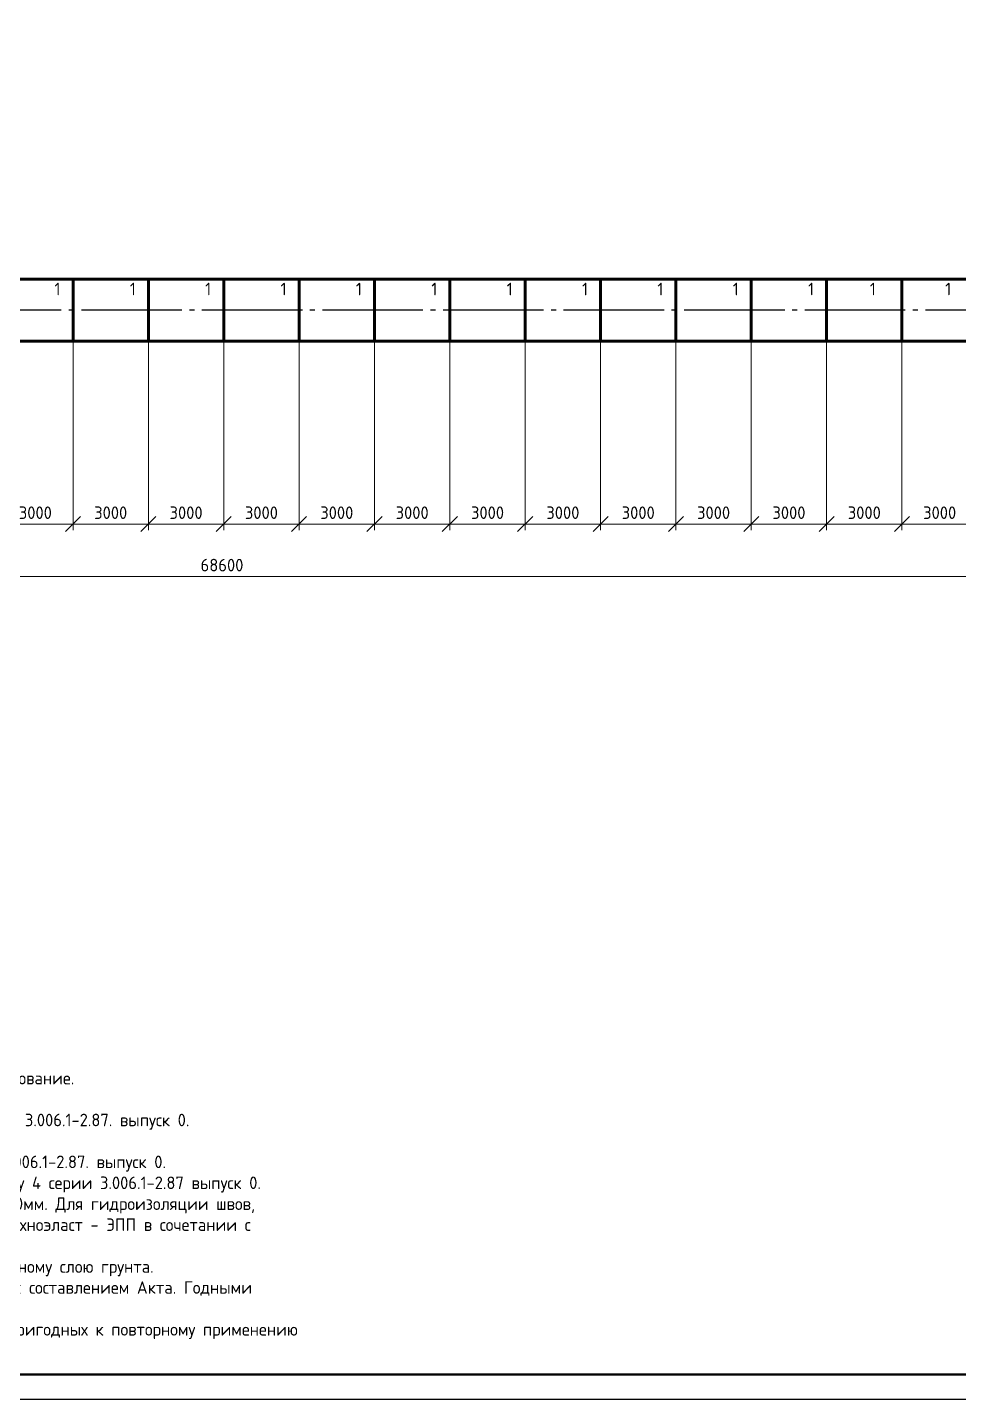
# Model space of a CAD drawing. Header units: metres. Extents: x 1563 to 4966, y -517 to 1463.
# Drawn here: x 2417.1 to 2602.4, y -341.5 to -68.4 of the extents above; entities that cross this region are included whole.
import ezdxf
from ezdxf.enums import TextEntityAlignment as Align

# ---------------------------------------------------------------- set-up
doc = ezdxf.new("R2010")
doc.units = ezdxf.units.M
doc.linetypes.add('DASHDOT_axis', pattern=[24, 20, -1.5, 1, -1.5])
doc.layers.add('Основной', color=1, linetype='Continuous', lineweight=60)
doc.layers.add('Форматы', color=7, linetype='Continuous')
doc.styles.add('GOST', font='GOST.shx', dxfattribs={"oblique": 15})
doc.styles.get("Standard").update_dxf_attribs({"font": 'GOST Common.ttf'})
doc.dimstyles.new('М 1 к 200', dxfattribs={"dimtxt": 3.5, "dimasz": 3, "dimexe": 1.25, "dimexo": 0, "dimgap": 1, "dimtad": 1, "dimdec": 0, "dimlfac": 200, "dimzin": 0, "dimdsep": 46, "dimtxsty": 'GOST', "dimblk": 'OBLIQUE', "dimcen": 5, "dimclrd": 256, "dimclre": 256, "dimclrt": 256, "dimazin": 2, "dimtfac": 1, "dimtdec": 0, "dimtmove": 0, "dimatfit": 3, "dimldrblk": 'NONE', "dimfxl": 1.25, "dimtolj": 1, "dimtzin": 0, "dimlwd": 20, "dimlwe": 20, "dimarcsym": 2})

# ---------------------------------------------------------------- blocks, each defined once
blk = doc.blocks.new('*U190')
at = {"layer": 'Основной'}
blk.add_lwpolyline([(-7.4, 0), (17.2, 0), (17.2, 30), (-7.4, 30)], close=True, dxfattribs=at)
at = {"flags": 1}
for tag, p in [('ПОЗИЦИЯ', (25.33, 28.45)), ('НАИМЕНОВАНИЕ', (25.38, 24.91)), ('ОБОЗНАЧЕНИЕ', (25.38, 21.03)), ('МАСССА_ЕД.,КГ.', (25.59, 17.11)), ('ПРИМЕЧАНИЕ', (25.77, 13.13))]:
    blk.add_attdef(tag, p, '', height=2.5, dxfattribs=at)
blk = doc.blocks.new('_Oblique')
at = {"color": 0, "linetype": 'ByBlock', "lineweight": -2}
blk.add_line((-0.5, -0.5), (0.5, 0.5), dxfattribs=at)
blk = doc.blocks.new('*D243')
at = {"lineweight": 20, "transparency": 16777216}
for p, q in [((2591.17, -130.81), (2591.17, -168.47)), ((2606.17, -130.81), (2606.17, -168.47)), ((2591.17, -167.22), (2606.17, -167.22))]:
    blk.add_line(p, q, dxfattribs=at)
at = {"layer": 'Defpoints', "color": 0, "lineweight": 50, "transparency": 16777216}
for p in [(2591.17, -130.81), (2606.17, -130.81), (2606.17, -167.22)]:
    blk.add_point(p, dxfattribs=at)
at = {"lineweight": 20, "transparency": 16777216, "xscale": 3, "yscale": 3, "zscale": 3, "rotation": 180}
blk.add_blockref('_Oblique', (2591.17, -167.22), dxfattribs=at)
at = {"lineweight": 20, "transparency": 16777216, "xscale": 3, "yscale": 3, "zscale": 3}
blk.add_blockref('_Oblique', (2606.17, -167.22), dxfattribs=at)
at = {"lineweight": 50, "transparency": 16777216, "insert": (2598.67, -164.97), "char_height": 2.5, "attachment_point": 5, "bg_fill": 3, "box_fill_scale": 1.1, "bg_fill_color": 256, "bg_fill_true_color": 13158600, "bg_fill_transparency": 0}
blk.add_mtext('\\A1;3000', dxfattribs=at)
blk = doc.blocks.new('_None')
blk = doc.blocks.new('*D244')
at = {"lineweight": 20, "transparency": 16777216}
for p, q in [((2576.17, -130.81), (2576.17, -168.47)), ((2591.17, -130.81), (2591.17, -168.47)), ((2576.17, -167.22), (2591.17, -167.22))]:
    blk.add_line(p, q, dxfattribs=at)
at = {"layer": 'Defpoints', "color": 0, "lineweight": 50, "transparency": 16777216}
for p in [(2576.17, -130.81), (2591.17, -130.81), (2591.17, -167.22)]:
    blk.add_point(p, dxfattribs=at)
at = {"lineweight": 20, "transparency": 16777216, "xscale": 3, "yscale": 3, "zscale": 3, "rotation": 180}
blk.add_blockref('_Oblique', (2576.17, -167.22), dxfattribs=at)
at = {"lineweight": 20, "transparency": 16777216, "xscale": 3, "yscale": 3, "zscale": 3}
blk.add_blockref('_Oblique', (2591.17, -167.22), dxfattribs=at)
at = {"lineweight": 50, "transparency": 16777216, "insert": (2583.67, -164.97), "char_height": 2.5, "attachment_point": 5, "bg_fill": 3, "box_fill_scale": 1.1, "bg_fill_color": 256, "bg_fill_true_color": 13158600, "bg_fill_transparency": 0}
blk.add_mtext('\\A1;3000', dxfattribs=at)
blk = doc.blocks.new('*D245')
at = {"lineweight": 20, "transparency": 16777216}
for p, q in [((2561.17, -130.81), (2561.17, -168.47)), ((2576.17, -130.81), (2576.17, -168.47)), ((2561.17, -167.22), (2576.17, -167.22))]:
    blk.add_line(p, q, dxfattribs=at)
at = {"layer": 'Defpoints', "color": 0, "lineweight": 50, "transparency": 16777216}
for p in [(2561.17, -130.81), (2576.17, -130.81), (2576.17, -167.22)]:
    blk.add_point(p, dxfattribs=at)
at = {"lineweight": 20, "transparency": 16777216, "xscale": 3, "yscale": 3, "zscale": 3, "rotation": 180}
blk.add_blockref('_Oblique', (2561.17, -167.22), dxfattribs=at)
at = {"lineweight": 20, "transparency": 16777216, "xscale": 3, "yscale": 3, "zscale": 3}
blk.add_blockref('_Oblique', (2576.17, -167.22), dxfattribs=at)
at = {"lineweight": 50, "transparency": 16777216, "insert": (2568.67, -164.97), "char_height": 2.5, "attachment_point": 5, "bg_fill": 3, "box_fill_scale": 1.1, "bg_fill_color": 256, "bg_fill_true_color": 13158600, "bg_fill_transparency": 0}
blk.add_mtext('\\A1;3000', dxfattribs=at)
blk = doc.blocks.new('*D246')
at = {"lineweight": 20, "transparency": 16777216}
for p, q in [((2546.17, -130.81), (2546.17, -168.47)), ((2561.17, -130.81), (2561.17, -168.47)), ((2546.17, -167.22), (2561.17, -167.22))]:
    blk.add_line(p, q, dxfattribs=at)
at = {"layer": 'Defpoints', "color": 0, "lineweight": 50, "transparency": 16777216}
for p in [(2546.17, -130.81), (2561.17, -130.81), (2561.17, -167.22)]:
    blk.add_point(p, dxfattribs=at)
at = {"lineweight": 20, "transparency": 16777216, "xscale": 3, "yscale": 3, "zscale": 3, "rotation": 180}
blk.add_blockref('_Oblique', (2546.17, -167.22), dxfattribs=at)
at = {"lineweight": 20, "transparency": 16777216, "xscale": 3, "yscale": 3, "zscale": 3}
blk.add_blockref('_Oblique', (2561.17, -167.22), dxfattribs=at)
at = {"lineweight": 50, "transparency": 16777216, "insert": (2553.67, -164.97), "char_height": 2.5, "attachment_point": 5, "bg_fill": 3, "box_fill_scale": 1.1, "bg_fill_color": 256, "bg_fill_true_color": 13158600, "bg_fill_transparency": 0}
blk.add_mtext('\\A1;3000', dxfattribs=at)
blk = doc.blocks.new('*D247')
at = {"lineweight": 20, "transparency": 16777216}
for p, q in [((2531.17, -130.81), (2531.17, -168.47)), ((2546.17, -130.81), (2546.17, -168.47)), ((2531.17, -167.22), (2546.17, -167.22))]:
    blk.add_line(p, q, dxfattribs=at)
at = {"layer": 'Defpoints', "color": 0, "lineweight": 50, "transparency": 16777216}
for p in [(2531.17, -130.81), (2546.17, -130.81), (2546.17, -167.22)]:
    blk.add_point(p, dxfattribs=at)
at = {"lineweight": 20, "transparency": 16777216, "xscale": 3, "yscale": 3, "zscale": 3, "rotation": 180}
blk.add_blockref('_Oblique', (2531.17, -167.22), dxfattribs=at)
at = {"lineweight": 20, "transparency": 16777216, "xscale": 3, "yscale": 3, "zscale": 3}
blk.add_blockref('_Oblique', (2546.17, -167.22), dxfattribs=at)
at = {"lineweight": 50, "transparency": 16777216, "insert": (2538.67, -164.97), "char_height": 2.5, "attachment_point": 5, "bg_fill": 3, "box_fill_scale": 1.1, "bg_fill_color": 256, "bg_fill_true_color": 13158600, "bg_fill_transparency": 0}
blk.add_mtext('\\A1;3000', dxfattribs=at)
blk = doc.blocks.new('*D248')
at = {"lineweight": 20, "transparency": 16777216}
for p, q in [((2516.17, -124.66), (2516.17, -168.47)), ((2531.17, -124.66), (2531.17, -168.47)), ((2516.17, -167.22), (2531.17, -167.22))]:
    blk.add_line(p, q, dxfattribs=at)
at = {"layer": 'Defpoints', "color": 0, "lineweight": 50, "transparency": 16777216}
for p in [(2516.17, -124.66), (2531.17, -124.66), (2531.17, -167.22)]:
    blk.add_point(p, dxfattribs=at)
at = {"lineweight": 20, "transparency": 16777216, "xscale": 3, "yscale": 3, "zscale": 3, "rotation": 180}
blk.add_blockref('_Oblique', (2516.17, -167.22), dxfattribs=at)
at = {"lineweight": 20, "transparency": 16777216, "xscale": 3, "yscale": 3, "zscale": 3}
blk.add_blockref('_Oblique', (2531.17, -167.22), dxfattribs=at)
at = {"lineweight": 50, "transparency": 16777216, "insert": (2523.67, -164.97), "char_height": 2.5, "attachment_point": 5, "bg_fill": 3, "box_fill_scale": 1.1, "bg_fill_color": 256, "bg_fill_true_color": 13158600, "bg_fill_transparency": 0}
blk.add_mtext('\\A1;3000', dxfattribs=at)
blk = doc.blocks.new('*D249')
at = {"lineweight": 20, "transparency": 16777216}
for p, q in [((2501.17, -130.81), (2501.17, -168.47)), ((2516.17, -130.81), (2516.17, -168.47)), ((2501.17, -167.22), (2516.17, -167.22))]:
    blk.add_line(p, q, dxfattribs=at)
at = {"layer": 'Defpoints', "color": 0, "lineweight": 50, "transparency": 16777216}
for p in [(2501.17, -130.81), (2516.17, -130.81), (2516.17, -167.22)]:
    blk.add_point(p, dxfattribs=at)
at = {"lineweight": 20, "transparency": 16777216, "xscale": 3, "yscale": 3, "zscale": 3, "rotation": 180}
blk.add_blockref('_Oblique', (2501.17, -167.22), dxfattribs=at)
at = {"lineweight": 20, "transparency": 16777216, "xscale": 3, "yscale": 3, "zscale": 3}
blk.add_blockref('_Oblique', (2516.17, -167.22), dxfattribs=at)
at = {"lineweight": 50, "transparency": 16777216, "insert": (2508.67, -164.97), "char_height": 2.5, "attachment_point": 5, "bg_fill": 3, "box_fill_scale": 1.1, "bg_fill_color": 256, "bg_fill_true_color": 13158600, "bg_fill_transparency": 0}
blk.add_mtext('\\A1;3000', dxfattribs=at)
blk = doc.blocks.new('*D250')
at = {"lineweight": 20, "transparency": 16777216}
for p, q in [((2486.17, -130.81), (2486.17, -168.47)), ((2501.17, -130.81), (2501.17, -168.47)), ((2486.17, -167.22), (2501.17, -167.22))]:
    blk.add_line(p, q, dxfattribs=at)
at = {"layer": 'Defpoints', "color": 0, "lineweight": 50, "transparency": 16777216}
for p in [(2486.17, -130.81), (2501.17, -130.81), (2501.17, -167.22)]:
    blk.add_point(p, dxfattribs=at)
at = {"lineweight": 20, "transparency": 16777216, "xscale": 3, "yscale": 3, "zscale": 3, "rotation": 180}
blk.add_blockref('_Oblique', (2486.17, -167.22), dxfattribs=at)
at = {"lineweight": 20, "transparency": 16777216, "xscale": 3, "yscale": 3, "zscale": 3}
blk.add_blockref('_Oblique', (2501.17, -167.22), dxfattribs=at)
at = {"lineweight": 50, "transparency": 16777216, "insert": (2493.67, -164.97), "char_height": 2.5, "attachment_point": 5, "bg_fill": 3, "box_fill_scale": 1.1, "bg_fill_color": 256, "bg_fill_true_color": 13158600, "bg_fill_transparency": 0}
blk.add_mtext('\\A1;3000', dxfattribs=at)
blk = doc.blocks.new('*D251')
at = {"lineweight": 20, "transparency": 16777216}
for p, q in [((2471.17, -130.81), (2471.17, -168.47)), ((2486.17, -130.81), (2486.17, -168.47)), ((2471.17, -167.22), (2486.17, -167.22))]:
    blk.add_line(p, q, dxfattribs=at)
at = {"layer": 'Defpoints', "color": 0, "lineweight": 50, "transparency": 16777216}
for p in [(2471.17, -130.81), (2486.17, -130.81), (2486.17, -167.22)]:
    blk.add_point(p, dxfattribs=at)
at = {"lineweight": 20, "transparency": 16777216, "xscale": 3, "yscale": 3, "zscale": 3, "rotation": 180}
blk.add_blockref('_Oblique', (2471.17, -167.22), dxfattribs=at)
at = {"lineweight": 20, "transparency": 16777216, "xscale": 3, "yscale": 3, "zscale": 3}
blk.add_blockref('_Oblique', (2486.17, -167.22), dxfattribs=at)
at = {"lineweight": 50, "transparency": 16777216, "insert": (2478.67, -164.97), "char_height": 2.5, "attachment_point": 5, "bg_fill": 3, "box_fill_scale": 1.1, "bg_fill_color": 256, "bg_fill_true_color": 13158600, "bg_fill_transparency": 0}
blk.add_mtext('\\A1;3000', dxfattribs=at)
blk = doc.blocks.new('*D252')
at = {"lineweight": 20, "transparency": 16777216}
for p, q in [((2456.17, -130.81), (2456.17, -168.47)), ((2471.17, -130.81), (2471.17, -168.47)), ((2456.17, -167.22), (2471.17, -167.22))]:
    blk.add_line(p, q, dxfattribs=at)
at = {"layer": 'Defpoints', "color": 0, "lineweight": 50, "transparency": 16777216}
for p in [(2456.17, -130.81), (2471.17, -130.81), (2471.17, -167.22)]:
    blk.add_point(p, dxfattribs=at)
at = {"lineweight": 20, "transparency": 16777216, "xscale": 3, "yscale": 3, "zscale": 3, "rotation": 180}
blk.add_blockref('_Oblique', (2456.17, -167.22), dxfattribs=at)
at = {"lineweight": 20, "transparency": 16777216, "xscale": 3, "yscale": 3, "zscale": 3}
blk.add_blockref('_Oblique', (2471.17, -167.22), dxfattribs=at)
at = {"lineweight": 50, "transparency": 16777216, "insert": (2463.67, -164.97), "char_height": 2.5, "attachment_point": 5, "bg_fill": 3, "box_fill_scale": 1.1, "bg_fill_color": 256, "bg_fill_true_color": 13158600, "bg_fill_transparency": 0}
blk.add_mtext('\\A1;3000', dxfattribs=at)
blk = doc.blocks.new('*D253')
at = {"lineweight": 20, "transparency": 16777216}
for p, q in [((2441.17, -130.81), (2441.17, -168.47)), ((2456.17, -130.81), (2456.17, -168.47)), ((2441.17, -167.22), (2456.17, -167.22))]:
    blk.add_line(p, q, dxfattribs=at)
at = {"layer": 'Defpoints', "color": 0, "lineweight": 50, "transparency": 16777216}
for p in [(2441.17, -130.81), (2456.17, -130.81), (2456.17, -167.22)]:
    blk.add_point(p, dxfattribs=at)
at = {"lineweight": 20, "transparency": 16777216, "xscale": 3, "yscale": 3, "zscale": 3, "rotation": 180}
blk.add_blockref('_Oblique', (2441.17, -167.22), dxfattribs=at)
at = {"lineweight": 20, "transparency": 16777216, "xscale": 3, "yscale": 3, "zscale": 3}
blk.add_blockref('_Oblique', (2456.17, -167.22), dxfattribs=at)
at = {"lineweight": 50, "transparency": 16777216, "insert": (2448.67, -164.97), "char_height": 2.5, "attachment_point": 5, "bg_fill": 3, "box_fill_scale": 1.1, "bg_fill_color": 256, "bg_fill_true_color": 13158600, "bg_fill_transparency": 0}
blk.add_mtext('\\A1;3000', dxfattribs=at)
blk = doc.blocks.new('*D254')
at = {"lineweight": 20, "transparency": 16777216}
for p, q in [((2426.17, -124.66), (2426.17, -168.47)), ((2441.17, -124.66), (2441.17, -168.47)), ((2426.17, -167.22), (2441.17, -167.22))]:
    blk.add_line(p, q, dxfattribs=at)
at = {"layer": 'Defpoints', "color": 0, "lineweight": 50, "transparency": 16777216}
for p in [(2426.17, -124.66), (2441.17, -124.66), (2441.17, -167.22)]:
    blk.add_point(p, dxfattribs=at)
at = {"lineweight": 20, "transparency": 16777216, "xscale": 3, "yscale": 3, "zscale": 3, "rotation": 180}
blk.add_blockref('_Oblique', (2426.17, -167.22), dxfattribs=at)
at = {"lineweight": 20, "transparency": 16777216, "xscale": 3, "yscale": 3, "zscale": 3}
blk.add_blockref('_Oblique', (2441.17, -167.22), dxfattribs=at)
at = {"lineweight": 50, "transparency": 16777216, "insert": (2433.67, -164.97), "char_height": 2.5, "attachment_point": 5, "bg_fill": 3, "box_fill_scale": 1.1, "bg_fill_color": 256, "bg_fill_true_color": 13158600, "bg_fill_transparency": 0}
blk.add_mtext('\\A1;3000', dxfattribs=at)
blk = doc.blocks.new('*D255')
at = {"lineweight": 20, "transparency": 16777216}
for p, q in [((2411.17, -130.81), (2411.17, -168.47)), ((2426.17, -130.81), (2426.17, -168.47)), ((2411.17, -167.22), (2426.17, -167.22))]:
    blk.add_line(p, q, dxfattribs=at)
at = {"layer": 'Defpoints', "color": 0, "lineweight": 50, "transparency": 16777216}
for p in [(2411.17, -130.81), (2426.17, -130.81), (2426.17, -167.22)]:
    blk.add_point(p, dxfattribs=at)
at = {"lineweight": 20, "transparency": 16777216, "xscale": 3, "yscale": 3, "zscale": 3, "rotation": 180}
blk.add_blockref('_Oblique', (2411.17, -167.22), dxfattribs=at)
at = {"lineweight": 20, "transparency": 16777216, "xscale": 3, "yscale": 3, "zscale": 3}
blk.add_blockref('_Oblique', (2426.17, -167.22), dxfattribs=at)
at = {"lineweight": 50, "transparency": 16777216, "insert": (2418.67, -164.97), "char_height": 2.5, "attachment_point": 5, "bg_fill": 3, "box_fill_scale": 1.1, "bg_fill_color": 256, "bg_fill_true_color": 13158600, "bg_fill_transparency": 0}
blk.add_mtext('\\A1;3000', dxfattribs=at)
blk = doc.blocks.new('*D272')
at = {"lineweight": 20, "transparency": 16777216}
for p, q in [((2284.32, -124.66), (2284.32, -178.9)), ((2627.32, -124.66), (2627.32, -178.9)), ((2627.32, -177.65), (2284.32, -177.65))]:
    blk.add_line(p, q, dxfattribs=at)
at = {"layer": 'Defpoints', "color": 0, "lineweight": 50, "transparency": 16777216}
for p in [(2284.32, -124.66), (2627.32, -124.66), (2284.32, -177.65)]:
    blk.add_point(p, dxfattribs=at)
at = {"lineweight": 20, "transparency": 16777216, "xscale": 3, "yscale": 3, "zscale": 3, "rotation": 180}
blk.add_blockref('_Oblique', (2284.32, -177.65), dxfattribs=at)
at = {"lineweight": 20, "transparency": 16777216, "xscale": 3, "yscale": 3, "zscale": 3}
blk.add_blockref('_Oblique', (2627.32, -177.65), dxfattribs=at)
at = {"lineweight": 50, "transparency": 16777216, "insert": (2455.82, -175.4), "char_height": 2.5, "attachment_point": 5, "bg_fill": 3, "box_fill_scale": 1.1, "bg_fill_color": 256, "bg_fill_true_color": 13158600, "bg_fill_transparency": 0}
blk.add_mtext('\\A1;68600', dxfattribs=at)
blk = doc.blocks.new('*U326')
blk.add_lwpolyline([(0, 123), (1189, 123), (1189, -297), (0, -297)], close=True)
at = {"const_width": 0.5}
blk.add_lwpolyline([(20, 118), (1184, 118), (1184, -292), (20, -292)], close=True, dxfattribs=at)
blk.add_attdef('РАЗРАБОТАЛ', text='', height=2.5).set_placement((1019.5, -264.22), align=Align.MIDDLE_LEFT)
at = {"flags": 8}
for tag, height, p in [('ДАТА', 2.5, (1059.07, -264.4)), ('ЛИСТ', 3, (1155.39, -271.92)), ('ЛИСТОВ', 3, (1172.89, -271.92)), ('ФОРМАТ', 3, (1149.97, -294.75))]:
    blk.add_attdef(tag, text='', height=height, dxfattribs=at).set_placement(p, align=Align.MIDDLE_CENTER)
blk.add_attdef('ПРОВЕРИЛ', (1019.75, -270.73), '', height=2.5)
at = {"lineweight": 30, "flags": 104}
for tag, p in [('ТЕПЛОВЫЕ_СЕТИ', (1099, -269.5)), ('ИМЯ_ЧЕРТЕЖА', (1099, -284.5))]:
    blk.add_attdef(tag, text='', height=3, dxfattribs=at).set_placement(p, align=Align.MIDDLE_CENTER)

msp = doc.modelspace()

# ---------------------------------------------------------------- linework, layer by layer
at = {"color": 2, "linetype": 'DASHDOT_axis', "lineweight": 25}
msp.add_lwpolyline([(3161.8218, -149.1612), (2970.3218, -149.1612), (2970.3218, -134.6612), (2940.3218, -134.6612), (2875.3218, -134.6612), (2875.3218, -119.6612), (2855.3218, -119.6612), (2855.3218, -134.6612), (2789.8218, -134.6612), (2696.8218, -134.6612), (2638.8218, -134.6612), (2627.3218, -134.6612), (2627.3218, -124.6612), (2615.8218, -124.6612), (2284.3218, -124.6612)], dxfattribs=at)

# ---------------------------------------------------------------- block references
at = {"layer": 'Основной', "xscale": 0.4999999999999996, "yscale": 0.4999999999999996, "zscale": 0.4999999999999996, "rotation": 270}
for p in [(2411.1718, -122.2112), (2426.1718, -122.2112), (2441.1718, -122.2112), (2456.1718, -122.2112), (2471.1718, -122.2112), (2486.1718, -122.2112), (2501.1718, -122.2112), (2516.1718, -122.2112), (2531.1718, -122.2112), (2546.1718, -122.2112), (2561.1718, -122.2112), (2576.1718, -122.2112), (2591.1718, -122.2112)]:
    msp.add_blockref('*U190', p, dxfattribs=at)

# ---------------------------------------------------------------- texts
at = {"lineweight": 50, "char_height": 2.5, "attachment_point": 3}
for insert in [(2426.1718, -119.1962), (2441.1718, -119.1962), (2456.1718, -119.1962), (2471.1718, -119.1962), (2486.1718, -119.1962), (2501.1718, -119.1962), (2516.1718, -119.1962), (2531.1718, -119.1962), (2546.1718, -119.1962), (2561.1718, -119.1962), (2576.1718, -119.1962), (2588.4718, -119.1962), (2603.4718, -119.1962)]:
    msp.add_mtext_dynamic_manual_height_columns('\\pxr1;1', width=15, gutter_width=12.5, heights=[0], dxfattribs=dict(at, insert=insert))
at = {"color": 4, "lineweight": 30, "insert": (2248.654, -272.0984), "char_height": 2.5, "attachment_point": 1}
msp.add_mtext_dynamic_manual_height_columns('\\pi5;{\\C0;1. Плиты и лотки обрубить в указанный размер, предварительно уточнив по месту.\\PПри обрубке плит перекрытия и лотков канала выполнить по линии обреза предварительное перфорирование.\\P2.  Общие указания  см. часть АС Лист 1.\\P3. Швы между лотками выполнить из цементного раствора марки М150 толщиной 30мм по узлу 6 серии 3.006.1-2.87. выпуск 0.\\P\\pi0,l5;3.^IПесчаную подготовку выполнить с коэффициентом уплотнения k=0,98 по уплотненному слою грунта. \\P4.^IКанальные плиты укладывать на цементный раствор марки М150 толщиной 10мм по узлу 1 серии 3.006.1-2.87. выпуск 0.\\P5.^IВертикальные швы между канальными плитами заполнить цементным раствором марки М150 по узлу 4 серии 3.006.1-2.87 выпуск 0.\\P\\H0.99964x;\\C7;6.^IПосле монтажа плит перекрытия выполнить\\H1.0003x;\\C0; стяжку из цементно- песчаного раствора толщиной 20-30мм. \\H1.00006x;\\C7;Для гидроизоляции швов, стыков, сопряжений, примыканий, вводов коммуникаций использовать гидроизоляционный материал Техноэласт - ЭПП в сочетании с мембраной "Planter" \\H0.99994x;\\C0;и защитным слоем из цементно- песчаного раствора толщиной 20-30мм.\\P\\H1.00006x;7.^IПри высоком УГВ под лотками выполнить подготовку 100 мм из бетона класса В 7,5 W6 по уплотненному слою грунта.\\P8.^IДемонтируемые плиты перекрытия и лотки канала подвергнуть техническому освидетельствованию c составлением Акта. Годными покрыть участок либо отправить на хранение в ПТБ (на усмотрение эксплуатационного района).\\P9.^IКоличество плит и лотков канала уточнить в случае использования существующих плит и лотков,  пригодных к повторному применению на основания акта освидетельствования.}', width=223.156612, gutter_width=12.5, heights=[64.869], dxfattribs=at)

# ---------------------------------------------------------------- next in the draw order: dimensions: what is measured, and where the dimension line sits
at = {"lineweight": 50}
dim = msp.add_linear_dim(base=(2606.1718, -167.2166), p1=(2591.1718, -130.8112), p2=(2606.1718, -130.8112), dimstyle='М 1 к 200', override={"dimtxt": 2.5, "dimtxsty": 'Standard', "dimtfill": 1}, dxfattribs=at)
dim.commit()
dim.dimension.update_dxf_attribs({"geometry": '*D243', "text_midpoint": (2598.6718, -164.9666)})

# ---------------------------------------------------------------- next in the draw order: dimensions: what is measured, and where the dimension line sits
dim = msp.add_linear_dim(base=(2591.1718, -167.2166), p1=(2576.1718, -130.8112), p2=(2591.1718, -130.8112), dimstyle='М 1 к 200', override={"dimtxt": 2.5, "dimtxsty": 'Standard', "dimtfill": 1}, dxfattribs=at)
dim.commit()
dim.dimension.update_dxf_attribs({"geometry": '*D244', "text_midpoint": (2583.6718, -164.9666)})

# ---------------------------------------------------------------- next in the draw order: dimensions: what is measured, and where the dimension line sits
dim = msp.add_linear_dim(base=(2576.1718, -167.2166), p1=(2561.1718, -130.8112), p2=(2576.1718, -130.8112), dimstyle='М 1 к 200', override={"dimtxt": 2.5, "dimtxsty": 'Standard', "dimtfill": 1}, dxfattribs=at)
dim.commit()
dim.dimension.update_dxf_attribs({"geometry": '*D245', "text_midpoint": (2568.6718, -164.9666)})

# ---------------------------------------------------------------- next in the draw order: dimensions: what is measured, and where the dimension line sits
dim = msp.add_linear_dim(base=(2561.1718, -167.2166), p1=(2546.1718, -130.8112), p2=(2561.1718, -130.8112), dimstyle='М 1 к 200', override={"dimtxt": 2.5, "dimtxsty": 'Standard', "dimtfill": 1}, dxfattribs=at)
dim.commit()
dim.dimension.update_dxf_attribs({"geometry": '*D246', "text_midpoint": (2553.6718, -164.9666)})

# ---------------------------------------------------------------- next in the draw order: dimensions: what is measured, and where the dimension line sits
dim = msp.add_linear_dim(base=(2546.1718, -167.2166), p1=(2531.1718, -130.8112), p2=(2546.1718, -130.8112), dimstyle='М 1 к 200', override={"dimtxt": 2.5, "dimtxsty": 'Standard', "dimtfill": 1}, dxfattribs=at)
dim.commit()
dim.dimension.update_dxf_attribs({"geometry": '*D247', "text_midpoint": (2538.6718, -164.9666)})

# ---------------------------------------------------------------- next in the draw order: dimensions: what is measured, and where the dimension line sits
dim = msp.add_linear_dim(base=(2531.1718, -167.2166), p1=(2516.1718, -124.6612), p2=(2531.1718, -124.6612), dimstyle='М 1 к 200', override={"dimtxt": 2.5, "dimtxsty": 'Standard', "dimtfill": 1}, dxfattribs=at)
dim.commit()
dim.dimension.update_dxf_attribs({"geometry": '*D248', "text_midpoint": (2523.6718, -164.9666)})

# ---------------------------------------------------------------- next in the draw order: dimensions: what is measured, and where the dimension line sits
dim = msp.add_linear_dim(base=(2516.1718, -167.2166), p1=(2501.1718, -130.8112), p2=(2516.1718, -130.8112), dimstyle='М 1 к 200', override={"dimtxt": 2.5, "dimtxsty": 'Standard', "dimtfill": 1}, dxfattribs=at)
dim.commit()
dim.dimension.update_dxf_attribs({"geometry": '*D249', "text_midpoint": (2508.6718, -164.9666)})

# ---------------------------------------------------------------- next in the draw order: dimensions: what is measured, and where the dimension line sits
dim = msp.add_linear_dim(base=(2501.1718, -167.2166), p1=(2486.1718, -130.8112), p2=(2501.1718, -130.8112), dimstyle='М 1 к 200', override={"dimtxt": 2.5, "dimtxsty": 'Standard', "dimtfill": 1}, dxfattribs=at)
dim.commit()
dim.dimension.update_dxf_attribs({"geometry": '*D250', "text_midpoint": (2493.6718, -164.9666)})

# ---------------------------------------------------------------- next in the draw order: dimensions: what is measured, and where the dimension line sits
dim = msp.add_linear_dim(base=(2486.1718, -167.2166), p1=(2471.1718, -130.8112), p2=(2486.1718, -130.8112), dimstyle='М 1 к 200', override={"dimtxt": 2.5, "dimtxsty": 'Standard', "dimtfill": 1}, dxfattribs=at)
dim.commit()
dim.dimension.update_dxf_attribs({"geometry": '*D251', "text_midpoint": (2478.6718, -164.9666)})

# ---------------------------------------------------------------- next in the draw order: dimensions: what is measured, and where the dimension line sits
dim = msp.add_linear_dim(base=(2471.1718, -167.2166), p1=(2456.1718, -130.8112), p2=(2471.1718, -130.8112), dimstyle='М 1 к 200', override={"dimtxt": 2.5, "dimtxsty": 'Standard', "dimtfill": 1}, dxfattribs=at)
dim.commit()
dim.dimension.update_dxf_attribs({"geometry": '*D252', "text_midpoint": (2463.6718, -164.9666)})

# ---------------------------------------------------------------- next in the draw order: dimensions: what is measured, and where the dimension line sits
dim = msp.add_linear_dim(base=(2456.1718, -167.2166), p1=(2441.1718, -130.8112), p2=(2456.1718, -130.8112), dimstyle='М 1 к 200', override={"dimtxt": 2.5, "dimtxsty": 'Standard', "dimtfill": 1}, dxfattribs=at)
dim.commit()
dim.dimension.update_dxf_attribs({"geometry": '*D253', "text_midpoint": (2448.6718, -164.9666)})

# ---------------------------------------------------------------- next in the draw order: dimensions: what is measured, and where the dimension line sits
dim = msp.add_linear_dim(base=(2441.1718, -167.2166), p1=(2426.1718, -124.6612), p2=(2441.1718, -124.6612), dimstyle='М 1 к 200', override={"dimtxt": 2.5, "dimtxsty": 'Standard', "dimtfill": 1}, dxfattribs=at)
dim.commit()
dim.dimension.update_dxf_attribs({"geometry": '*D254', "text_midpoint": (2433.6718, -164.9666)})

# ---------------------------------------------------------------- next in the draw order: dimensions: what is measured, and where the dimension line sits
dim = msp.add_linear_dim(base=(2426.1718, -167.2166), p1=(2411.1718, -130.8112), p2=(2426.1718, -130.8112), dimstyle='М 1 к 200', override={"dimtxt": 2.5, "dimtxsty": 'Standard', "dimtfill": 1}, dxfattribs=at)
dim.commit()
dim.dimension.update_dxf_attribs({"geometry": '*D255', "text_midpoint": (2418.6718, -164.9666)})

# ---------------------------------------------------------------- next in the draw order: dimensions: what is measured, and where the dimension line sits
dim = msp.add_linear_dim(base=(2284.3218, -177.6542), p1=(2627.3218, -124.6612), p2=(2284.3218, -124.6612), dimstyle='М 1 к 200', override={"dimtxt": 2.5, "dimtxsty": 'Standard', "dimtfill": 1}, dxfattribs=at)
dim.commit()
dim.dimension.update_dxf_attribs({"geometry": '*D272', "text_midpoint": (2455.8218, -175.4042)})

# ---------------------------------------------------------------- next in the draw order: block references
at = {"layer": 'Форматы'}
msp.add_blockref('*U326', (2219.8713, -44.4979), dxfattribs=at)

doc.saveas('drawing.dxf')
